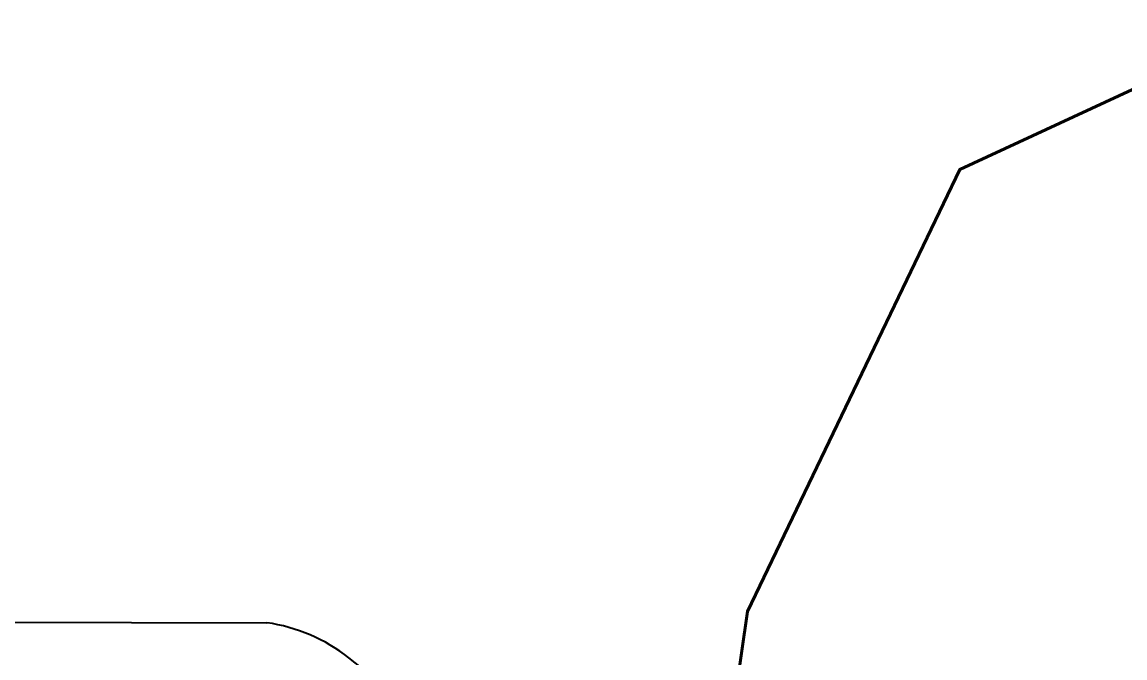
# Model space of a CAD drawing. Header units: millimetres. Extents: x 1145859089 to 1147511753, y -1047484727 to -1047247487.
# Drawn here: x 1146333848.6 to 1146334276.6, y -1047433690.8 to -1047433444.1 of the extents above; entities that cross this region are included whole.
import ezdxf
from ezdxf.xclip import XClip

# ---------------------------------------------------------------- set-up
doc = ezdxf.new("R2010")
doc.units = ezdxf.units.MM
doc.header["$LTSCALE"] = 100
doc.header["$MEASUREMENT"] = 0
doc.header["$XCLIPFRAME"] = 2
doc.layers.get('0').update_dxf_attribs({"linetype": 'CONTINUOUS'})
for name, color, linetype in [('XREF', 135, 'CONTINUOUS'), ('단지배치도$0$S240910', 33, 'CONTINUOUS'), ('단지배치도$0$W240910', 135, 'CONTINUOUS')]:
    doc.layers.add(name, color=color, linetype=linetype)
doc.styles.add('단지배치도$0$WS1', font='romans.shx', dxfattribs={"width": 0.8, "bigfont": 'whgtxt.shx'})

# ---------------------------------------------------------------- blocks, each defined once
blk = doc.blocks.new('단지배치도$0$zw$9902')
at = {"layer": '단지배치도$0$W240910', "linetype": 'ByBlock', "ltscale": 20}
for p, q in [((65150.54, -62307.57), (65269.95, -62307.82)), ((65328.16, -62342.17), (65301.83, -62321.47))]:
    blk.add_line(p, q, dxfattribs=at)
blk.add_arc((65260.41, -62374.13), 67, 51.8188, 81.8188, dxfattribs=at)
at = {"layer": '단지배치도$0$S240910', "style": '단지배치도$0$WS1', "width": 0.8}
blk.add_text('FH:32.00', height=1200, dxfattribs=at).set_placement((60354.83, -63274.83))
blk = doc.blocks.new('단지배치도')
blk.add_blockref('단지배치도$0$zw$9902', (141034.19, 142437.16))

msp = doc.modelspace()

# ---------------------------------------------------------------- block references
at = {"layer": 'XREF'}
ref = msp.add_blockref('단지배치도', (1146127639.433663, -1047513806.462535), dxfattribs=at)
XClip(ref).set_block_clipping_path([(72982.4064819524, 34919.7593965298), (360382.4067475507, 255319.7593436697)])

doc.saveas('drawing.dxf')
